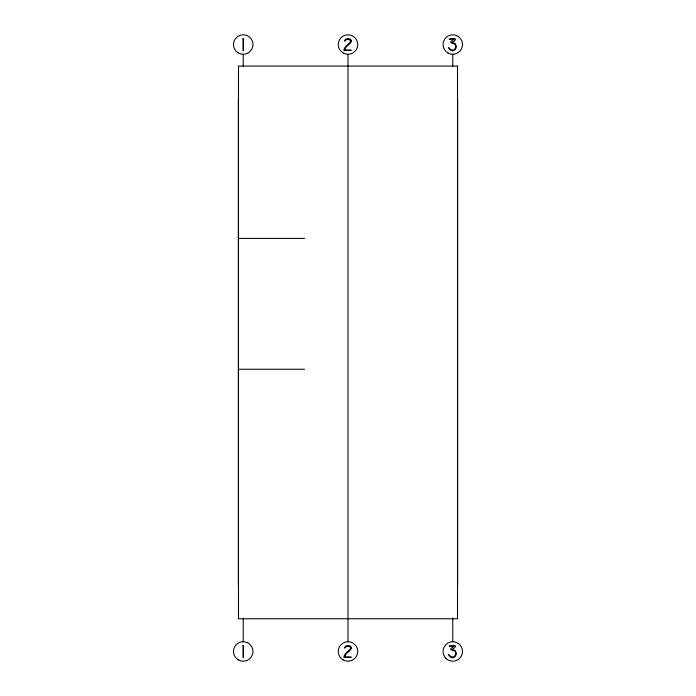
<?xml version="1.0" encoding="UTF-8"?>
<svg xmlns="http://www.w3.org/2000/svg" width="696" height="696" viewBox="0 0 696 696"><rect width="100%" height="100%" fill="white"/><g stroke="black" fill="none" stroke-linecap="round" stroke-linejoin="round"><path stroke-width="1.04" d="M238.493 238.415L304.561 238.415M238.493 369.237L304.561 369.237M457.646 99.076L457.646 585.762M452.783 54.271L452.783 66.163M452.783 617.944L452.783 641.729M348 54.271L348 641.729M243.217 54.271L243.217 66.103M243.217 618.065L243.217 641.729M238.354 99.076L238.354 585.762M456.237 46.528L455.932 48.32A3.697 3.697 0 0 1 455.019 49.686L453.67 50.547A3.593 3.593 0 0 1 452.217 50.791A4.306 4.306 0 0 1 450.669 50.425C444.666 42.595 452.035 53.253 454.523 49.146A3.219 3.219 0 0 0 455.28 47.998C458.577 41.255 444.431 45.005 454.062 39.341C439.15 39.977 464.145 35.418 452.104 42.308L455.201 43.526L456.237 46.528M456.237 653.466L455.932 655.258A3.697 3.697 0 0 1 455.019 656.624L453.67 657.476A3.593 3.593 0 0 1 452.217 657.72A4.306 4.306 0 0 1 450.669 657.355C444.666 649.533 452.035 660.182 454.523 656.084A3.219 3.219 0 0 0 455.28 654.927C458.577 648.193 444.431 651.943 454.062 646.279C439.15 646.915 464.145 642.356 452.104 649.237L455.201 650.464L456.237 653.466M351.384 41.221C350.619 44.909 345.025 45.51 345.016 49.912L351.28 50.26L343.989 50.617C342.919 45.91 357.3 39.82 346.73 39.463A2.192 2.192 0 0 0 345.886 40.02L344.738 41.229L345.181 39.794A3.193 3.193 0 0 1 346.443 38.846L348.661 38.55L350.253 39.098A2.601 2.601 0 0 1 351.089 40.011A2.401 2.401 0 0 1 351.35 40.786L351.384 41.221M351.384 648.15C350.619 651.839 345.025 652.448 345.016 656.841L351.28 657.198L343.989 657.546C342.919 652.839 357.3 646.749 346.73 646.393A2.192 2.192 0 0 0 345.886 646.958L344.738 648.167L345.181 646.723A3.193 3.193 0 0 1 346.443 645.775L348.661 645.488L350.253 646.027A2.601 2.601 0 0 1 351.089 646.941A2.401 2.401 0 0 1 351.35 647.724L351.384 648.15M242.947 38.793L243.261 50.756L243.617 38.993L242.947 38.793M242.947 645.723L243.261 657.694L243.617 645.923L242.947 645.723M457.507 66.076L238.493 66.076L238.493 618.753L457.507 618.753L457.507 66.076M445.901 658.346A9.735 9.735 0 0 0 462.188 653.988A9.735 9.735 0 0 0 450.26 642.069A9.735 9.735 0 0 0 445.901 658.346M447.92 52.966A9.735 9.735 0 0 0 462.518 44.535A9.735 9.735 0 0 0 447.92 36.105A9.735 9.735 0 0 0 447.92 52.966M343.137 659.895A9.735 9.735 0 0 0 357.735 651.465A9.735 9.735 0 0 0 343.137 643.034A9.735 9.735 0 0 0 343.137 659.895M343.137 52.966A9.735 9.735 0 0 0 357.735 44.535A9.735 9.735 0 0 0 343.137 36.105A9.735 9.735 0 0 0 343.137 52.966M238.354 659.895A9.735 9.735 0 0 0 252.952 651.465A9.735 9.735 0 0 0 238.354 643.034A9.735 9.735 0 0 0 238.354 659.895M238.354 52.966A9.735 9.735 0 0 0 252.952 44.535A9.735 9.735 0 0 0 238.354 36.105A9.735 9.735 0 0 0 238.354 52.966"/></g></svg>
